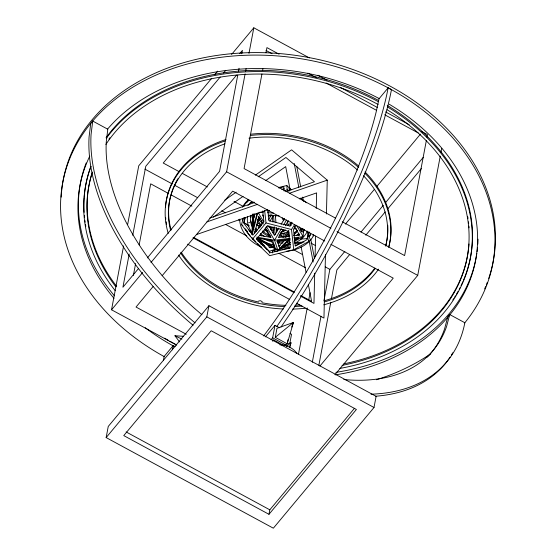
<?xml version="1.0" encoding="UTF-8"?>
<svg xmlns="http://www.w3.org/2000/svg" width="556" height="556" viewBox="0 0 556 556"><rect width="100%" height="100%" fill="white"/><g stroke="black" fill="none" stroke-linecap="round" stroke-linejoin="round"><path stroke-width="0.83" d="M314.696 273.198L313.973 303.416L300.275 295.987M315.092 256.789L315.586 236.071M316.246 208.437L316.621 192.897L299.448 198.853M325.469 254.752L323.953 318.074L296.529 303.215M326.441 213.984L327.255 180.151L291.601 149.842L255.357 175.14M251.868 234.444L252.862 213.942M253.314 213.942L252.48 231.115L257.018 213.504M253.404 228.294L253.821 219.641M253.904 217.91L254.071 214.442M302.318 228.467L302.144 231.928L299.184 226.855M303.527 228.947L303.159 236.641L294.249 241.464M201.904 314.689A201.077 120.784 39.8 0 1 106.266 141.954L107.788 129.221L92.72 121.055L91.059 134.58A218.821 131.445 39.8 0 0 195.066 322.869M172.513 349.814L173.166 345.63L175.154 346.708M163.436 360.677L164.096 356.507L173.166 345.63M176.259 344.873L111.534 309.796L123.606 245.891M127.637 224.582L138.743 165.792L211.565 78.465M129.194 254.016L122.918 287.237L138.472 268.583M132.738 235.271L145.776 166.272L220.211 77.006M133.37 275.456L135.615 263.579M139.146 244.918L150.69 183.827L168.232 193.342M106.147 437.579L108.253 426.438L208.924 305.724L376.113 396.338L374.007 407.485L273.344 528.2L106.147 437.579L206.818 316.864L208.924 305.724M237.766 75.067L219.578 171.324L147.361 257.928M238.413 71.654L239.052 68.249M241.79 53.765L242.437 50.36L239.657 53.689M151.003 262.467L226.605 171.804L245.12 73.816M245.606 71.258L246.086 68.701M248.984 53.362L253.814 27.8L309.4 57.928M261.939 74.017L244.077 168.572L335.379 218.056M262.585 70.605L262.905 68.902M265.963 52.716L266.929 47.607L279.105 54.203M274.525 240.234L277.91 250.318L289.794 243.882M271.036 339.737L272.642 337.819L274.998 325.343L279.508 327.79M272.774 341.349L273.093 339.674L283.97 345.568M275.269 337.332L276.971 328.325L293.436 322.452L287.202 343.803L275.269 337.332L293.436 322.452L291.733 327.081M287.202 343.803L287.973 339.702M289.801 343.455L291.532 334.309L290.03 333.489M298.405 354.617L307.225 307.954M308.663 300.316L310.109 292.685M268.965 514.307L356.396 409.466L211.19 330.764L123.759 435.605L268.965 514.307L269.813 509.817L354.478 408.299M312.312 362.255L321.007 316.239M323.905 300.907L329.861 269.375L344.873 251.375M318.866 365.264L330.778 302.228M331.418 298.822L336.894 269.855L349.668 254.537M426.341 140.585L404.615 255.586L342.225 221.768M426.987 137.172L427.474 134.621L421.385 131.32M334.9 374.716L417.73 275.394L440.269 156.097M440.915 152.691L441.714 148.431M252.209 234.5L257.755 212.976M254.502 233.617L258.867 216.673L263.238 224.096M370.984 394.197A218.821 131.445 39.8 0 0 464.844 322.744L449.734 314.557L446.607 326.421A201.077 120.784 39.8 0 1 343.789 379.533M310.47 233.36L308.239 241.749L293.742 249.72L269.66 255.677L252.514 239.122L241.526 224.596L243.32 217.882M247.559 201.953L248.233 199.437M245.043 217.368L243.723 222.337L248.963 226.167M245.349 217.438L243.799 223.227L252.841 235.174L263.933 221.872L262.752 210.946M308.921 232.026L307.155 238.642L300.518 239.094M309.219 232.088L307.239 239.539L295.319 246.1L293.464 229.461L296.153 225.25M289.669 347.618L291.017 342.76L283.06 345.429M289.322 347.646L291.017 342.76L286.403 346.506M268.499 219.856L271.557 214.685M269.91 221.295L272.92 216.201M275.408 216.777L276.283 215.297M278.883 228.099L274.511 235.487L268.875 225.917M281.065 224.409L284.554 218.494M281.399 228.62L274.518 240.255L256.837 237.065M283.553 224.985L286.562 219.891M283.171 229.447L278.361 237.572L289.287 236.196M285.353 225.757L288.411 220.586M258.519 218.737L259.416 217.333M256.246 231.303L257.143 229.899M258.943 227.091L262.084 222.178M292.143 222.511L289.898 226.021L268.944 220.635L267.763 209.709M293.742 249.72L291.49 229.496L294.763 224.374M92.72 121.055L90.725 123.446L89.071 136.971A218.821 131.445 39.8 0 0 193.078 325.253M214.901 74.462L217.681 71.133M231.581 54.467L253.814 27.8M223.547 73.01L225.771 70.341M236.571 75.102L163.242 163.04L179.22 171.7M111.534 309.796L142.663 272.468M153.248 286.396L136.032 307.044L186.246 334.26M162.137 275.734L232.693 191.132L324.753 241.033M257.456 219.919L259.666 217.271M260.472 218.765L257.192 222.699L261.508 225.43M252.514 239.122L266.004 222.942L264.635 210.258M280.982 327.046A218.821 55.524 -61.5 0 0 391.459 89.627L388.151 87.834L379.053 98.746L376.245 111.624A201.077 51.02 -61.5 0 1 263.579 335.97M288.884 230.948L285.047 235.542L284.832 232.964M285.214 236.932L289.044 232.338M285.742 237.176L289.057 233.2M345.443 224.068L374.334 189.429M376.558 186.767L420.44 134.142M265.386 336.873L274.998 325.343M360.997 232.047L383.23 205.379M385.454 202.718L423.255 157.383M365.778 235.216L385.225 211.899M388.005 208.57L421.33 168.6M319.902 366.077L393.231 278.146L330.841 244.327M449.734 314.557L447.74 316.941L444.612 328.805A201.077 120.784 39.8 0 1 427.307 357.091M278.709 246.454L285.152 239.796M288.077 236.773L289.245 235.556M288.501 239.372L277.91 250.318L256.26 238.58M294.388 233.291L297.328 230.254M290.197 238.746L282.066 247.149L290.211 242.736M224.798 200.125L236.168 192.195M258.192 176.815L285.909 157.473L314.467 181.749L285.847 191.674M213.205 217.208L243.055 196.372M265.796 180.505L285.694 166.619L290.121 189.645M257.477 221.309L260.271 219.384M261.89 220.628L258.338 223.081L261.389 224.735M268.284 216.214L270.418 214.741M287.473 225.458L291.733 222.518M280.856 232.401L284.345 229.989M289.926 226.132L291.316 225.173M280.426 233.284L285.395 229.85M254.641 231.734L256.809 230.392M262.585 232.248L266.178 230.031L268.847 235.452M290.267 242.59L279.807 248.254L277.305 240.817L290.01 239.212M294.743 240.164L298.475 238.142L294.242 238.677M294.659 240.324L298.363 238.315M284.026 190.958L287.202 189.811L288.362 191.09M274.184 246.322L270.098 247.802L266.665 244.008M258.255 239.212L269.264 251.375L276.422 248.789M281.982 246.781L285.958 245.349M276.464 249.345L272.377 250.819L272.572 252.945M282.184 247.281L290.357 244.334M209.807 218.049L253.96 202.738M206.901 221.893L257.664 204.288M289.593 193.21L327.255 180.151M196.4 234.597L267.547 209.918M258.686 300.963L260.555 300.733L262.182 301.686M278.507 187.56L286.813 185.509L291.101 189.645M278.813 188.046L283.768 186.823L284.088 190.36M281.795 189.422L284.269 188.811M293.485 235.661L299.371 234.924L294.332 226.285M289.683 238.343L274.518 240.255L266.241 226.202M293.895 237.808L303.159 236.641L296.793 225.722M249.707 222.678L248.65 222.643M250.144 202.481L254.294 202.203M294.791 242.652L304.035 242.027M295.305 243.514L301.943 243.069M267.617 210.773L269.306 210.87M259.701 212.246L263.162 212.455M267.492 212.719L273.552 213.08M268.242 215.221L279.154 215.874M269.069 227.265L274.261 227.578M294.173 228.78L296.772 228.933M276.165 229.649L277.861 229.753M179.567 341.891L174.945 335.775L183.563 336.29M259.339 235.334L271.106 237.461L265.427 227.807M256.921 237.94L272.767 240.797L275.255 248.178L256.83 238.19M268.249 215.589L270.765 216.235M266.004 222.942L291.49 229.496M279.154 235.765L283.087 237.071M174.945 335.775L181.881 339.118M317.907 75.234L327.039 80.182M340.731 87.612L377.253 107.405M385.621 111.937L409.209 124.725M265.99 50.422L272.072 53.723M307.836 73.107L316.204 77.645M326.094 83.004L376.315 110.22M384.682 114.758L418.161 132.905M226.605 171.804L330.924 228.342M337.012 231.643L417.73 275.394M182.264 173.347L207.367 186.955M234 201.39L243.132 206.339M310.846 243.041L315.412 245.516M279.689 234.653L281.975 235.89L281.76 233.311M258.714 225.541L260.243 226.368M144.838 169.094L172.249 183.946M174.528 185.19L197.373 197.568M221.74 210.773L225.548 212.837M238.489 219.856L240.011 220.676M243.82 222.741L249.151 225.632M277.326 240.901L279.612 242.138M285.701 245.439L288.745 247.093M293.318 249.568L302.45 254.516M325.295 266.901L329.861 269.375M257.616 237.864L274.567 247.052L271.133 240.095M171.283 194.996L191.883 206.158M225.458 224.353L246.815 235.932M273.517 250.409L275.811 251.646M278.862 253.3L305.564 267.77M193.662 237.454L294.103 291.893M300.949 295.604L311.603 301.38L308.323 284.318M192.96 237.822L294.187 292.685M187.587 244.167L289.669 299.496M272.642 337.819L286.166 345.151M206.818 316.864L374.007 407.485M126.129 431.942L269.813 509.817M272.301 232.255L273.74 233.166L273.232 227.147M258.672 225.583L260.834 226.945M264.434 229.225L268.027 231.498M256.816 224.582L260.368 226.827M264.628 229.517L267.471 231.317M241.526 224.596L242.909 225.604M248.428 229.642L251.882 232.165M249.512 231.268L252.132 233.179M290.906 189.964L289.064 188.185L289.322 191.014M255.76 241.749L251.798 237.391M257.595 243.528L261.89 247.67M257.358 238.719L267.082 249.456M245.78 229.426L247.788 232.081M300.303 229.072L302.012 231.859M298.447 233.631L299.302 235.021M262.369 214.866L263.669 217.076M258.401 212.885L263.627 221.761M258.554 216.506L259.402 217.959M261.091 220.857L262.779 223.762M296.765 166.411L300.706 186.885M302.672 197.123L303.493 201.383M310.707 238.913L314.481 258.533M294.214 163.436L298.794 187.226M307.287 231.407L308.267 236.508M309.087 240.755L313.167 262.001M298.648 234L298.975 235.702M301.109 246.794L306.029 272.377M290.92 222.47L291.101 224.158M287.619 221.385L288.071 225.59M288.62 230.636L288.8 232.318M288.981 234L289.162 235.674M289.523 239.038L289.704 240.72M286.813 185.509L287.202 189.811M269.264 251.375L269.424 253.091M283.602 218.341L283.817 220.92M282.281 217.771L282.42 219.481M283.581 233.179L283.942 237.454M275.366 215.617L275.95 222.497M276.381 227.661L276.749 231.956M273.545 215.707L274.045 221.698M274.483 226.834L275.13 234.542M272.218 215.102L272.801 221.983M450.026 357.195A218.821 131.445 39.8 0 1 375.773 396.213M452.758 352.775A218.821 131.445 39.8 0 1 451.423 355.013M388.151 87.834A218.821 55.524 -61.5 0 1 276.686 326.657M164.527 356.785A218.821 165.896 10.7 0 1 91.886 121.986A218.821 165.896 10.7 0 1 389.276 88.446A218.821 165.896 10.7 0 1 464.677 322.939M430.685 353.811A218.821 165.896 10.7 0 1 376.44 379.734M389.124 104.174A201.321 152.629 10.7 0 1 475.38 261.508A201.321 152.629 10.7 0 1 335.393 374.848M174.681 346.694A201.321 152.629 10.7 0 1 145.255 327.748M114.015 298.322A201.321 152.629 10.7 0 1 89.745 156.187M107.371 129.339A201.321 152.629 10.7 0 1 379.31 98.648M476.839 253.272A201.321 152.629 10.7 0 1 335.859 372.353M176.69 345.026A201.321 152.629 10.7 0 1 169.858 341.238M168.364 340.369A201.321 152.629 10.7 0 1 164.673 338.166M114.487 295.834A201.321 152.629 10.7 0 1 82.316 174.869M82.531 174.063A201.321 152.629 10.7 0 1 86.187 162.95M478.042 239.143A201.321 152.629 10.7 0 1 477.812 244.153M477.541 247.483A201.321 152.629 10.7 0 1 477.069 251.625M61.181 197.158A218.821 165.896 10.7 0 1 309.379 57.643A218.821 165.896 10.7 0 1 488.703 278.473M487.244 282.524A218.821 165.896 10.7 0 1 486.305 284.943M485.652 286.542A218.821 165.896 10.7 0 1 484.623 288.932M279.856 344.803A18.091 13.719 10.7 0 1 296.807 353.234M304.521 229.413A27.661 20.975 10.7 0 1 303.27 232.102M298.065 237.843A27.661 20.975 10.7 0 1 294.506 240.025M289.732 241.867A27.661 20.975 10.7 0 1 286.006 242.68M282.9 243.014A27.661 20.975 10.7 0 1 277.333 242.909M271.801 241.929A27.661 20.975 10.7 0 1 263.697 238.746M252.716 228.085A27.661 20.975 10.7 0 1 251.048 215.665M307.343 231.074A30.921 23.442 10.7 0 1 294.242 243.153M290.295 244.438A30.921 23.442 10.7 0 1 286.945 245.126M286.215 245.238A30.921 23.442 10.7 0 1 282.469 245.55M280.189 245.564A30.921 23.442 10.7 0 1 278.66 245.495M274.08 244.946A30.921 23.442 10.7 0 1 261.904 240.678M260.521 239.872A30.921 23.442 10.7 0 1 259.082 238.941M251.958 232.283A30.921 23.442 10.7 0 1 247.545 216.541M304.195 229.531A27.661 20.975 10.7 0 1 303.506 230.851M289.968 240.616A27.661 20.975 10.7 0 1 287 241.304M283.921 241.707A27.661 20.975 10.7 0 1 276.77 241.575M271.258 240.477A27.661 20.975 10.7 0 1 269.723 240.011M261.306 235.897A27.661 20.975 10.7 0 1 260.076 235.014M256.288 231.56A27.661 20.975 10.7 0 1 254.683 229.6M252.591 226.125A27.661 20.975 10.7 0 1 250.978 221.003M250.812 217.306A27.661 20.975 10.7 0 1 251.117 215.13M313.667 234.66A38.628 29.287 10.7 0 1 312.896 235.946M242.451 207.173A38.628 29.287 10.7 0 1 248.699 199.451M300.122 198.089A38.628 29.287 10.7 0 1 306.419 202.801M313.786 235.251A38.628 29.287 10.7 0 1 286.423 251.284M277.298 251.277A38.628 29.287 10.7 0 1 272.294 250.561M261.16 247.017A38.628 29.287 10.7 0 1 239.657 219.133M243.34 206.484A38.628 29.287 10.7 0 1 249.081 200.181M307.781 237.523A35.375 26.82 10.7 0 1 306.627 238.726M300.31 243.34A35.375 26.82 10.7 0 1 295.229 245.571M289.641 247.045A35.375 26.82 10.7 0 1 283.699 247.712M262.418 243.472A35.375 26.82 10.7 0 1 257.921 241.033M310.776 234.125A35.375 26.82 10.7 0 1 309.546 236.189M289.405 248.289A35.375 26.82 10.7 0 1 279.654 248.956M270.522 247.649A35.375 26.82 10.7 0 1 269.028 247.253M264.573 245.745A35.375 26.82 10.7 0 1 260.639 243.959M250.686 236.668A35.375 26.82 10.7 0 1 245.133 228.759M242.909 220.148A35.375 26.82 10.7 0 1 242.889 218.577M247.913 205.532A35.375 26.82 10.7 0 1 251.52 202.009M296.974 230.747A22.031 16.708 10.7 0 1 294.409 233.193M289.44 235.925A22.031 16.708 10.7 0 1 287.549 236.55M286.896 236.724A22.031 16.708 10.7 0 1 285.562 237.023M270.153 235.591A22.031 16.708 10.7 0 1 262.488 231.032M259.45 227.738A22.031 16.708 10.7 0 1 258.762 226.716M301.706 228.307A24.631 18.675 10.7 0 1 301.005 230.024M298.947 233.186A24.631 18.675 10.7 0 1 296.612 235.501M289.836 239.233A24.631 18.675 10.7 0 1 277.548 240.609M264.712 236.578A24.631 18.675 10.7 0 1 260.396 233.506M257.004 229.823A24.631 18.675 10.7 0 1 255.878 228.106M254.273 224.506A24.631 18.675 10.7 0 1 254.995 213.65M301.241 228.773A24.631 18.675 10.7 0 1 300.65 229.871M253.821 217.709A24.631 18.675 10.7 0 1 254.53 214.116M296.737 231.991A22.031 16.708 10.7 0 1 294.18 234.437M270.591 237.085A22.031 16.708 10.7 0 1 262.251 232.276M258.86 228.474A22.031 16.708 10.7 0 1 258.206 227.446M257.393 225.854A22.031 16.708 10.7 0 1 256.775 224.221M365.028 171.929A113.688 86.187 10.7 0 1 388.651 247.232M166.571 224.367A113.688 86.187 10.7 0 1 166.14 221.802M165.806 219.231A113.688 86.187 10.7 0 1 165.632 217.514M165.535 207.284A113.688 86.187 10.7 0 1 226.056 139.493M251.034 134.184A113.688 86.187 10.7 0 1 358.842 166.168M386.649 241.672A110.442 83.734 10.7 0 1 385.718 245.676M374.813 268.11A110.442 83.734 10.7 0 1 324.912 300.587M299.816 304.994A110.442 83.734 10.7 0 1 294.923 305.272M285.874 305.341A110.442 83.734 10.7 0 1 261.932 302.721M258.665 302.047A110.442 83.734 10.7 0 1 181.221 252.236M171.109 230.073A110.442 83.734 10.7 0 1 175.091 183.897M175.46 183.146A110.442 83.734 10.7 0 1 177.885 178.733M387.747 225.243A110.442 83.734 10.7 0 1 386.802 240.866M364.792 173.173A113.688 86.187 10.7 0 1 388.852 246.836M378.587 269.125A113.688 86.187 10.7 0 1 323.724 304.82M305.202 308.246A113.688 86.187 10.7 0 1 292.651 309.087M283.31 308.99A113.688 86.187 10.7 0 1 178.608 255.128M168.239 233.374A113.688 86.187 10.7 0 1 224.999 141.009M250.798 135.428A113.688 86.187 10.7 0 1 358.606 167.412M363.45 175.724A110.442 83.734 10.7 0 1 385.69 246.127M375.085 268.659A110.442 83.734 10.7 0 1 324.676 301.839M302.012 306.029A110.442 83.734 10.7 0 1 294.687 306.516M284.811 306.565A110.442 83.734 10.7 0 1 180.533 252.778M170.65 230.49A110.442 83.734 10.7 0 1 224.937 143.851M248.977 138.215A110.442 83.734 10.7 0 1 357.55 170.06M387.226 105.411A195.747 148.403 10.7 0 1 463.558 280.106M462.877 281.697A195.747 148.403 10.7 0 1 461.049 285.631M459.951 287.834A195.747 148.403 10.7 0 1 459.187 289.301M458.005 291.476A195.747 148.403 10.7 0 1 456.351 294.353M455.496 295.778A195.747 148.403 10.7 0 1 454.613 297.196M453.717 298.6A195.747 148.403 10.7 0 1 452.799 299.99M85.826 226.278A195.747 148.403 10.7 0 1 85.541 224.638M85.158 222.178A195.747 148.403 10.7 0 1 84.936 220.537M84.547 217.257A195.747 148.403 10.7 0 1 84.394 215.617M84.144 212.343A195.747 148.403 10.7 0 1 84.185 197.679M84.248 196.824A195.747 148.403 10.7 0 1 90.704 166.71M106.064 137.742A195.747 148.403 10.7 0 1 378.462 100.407M469.007 243.966A192.501 145.943 10.7 0 1 343.928 363.826M116.593 286.27A192.501 145.943 10.7 0 1 89.113 184.675M89.28 183.848A192.501 145.943 10.7 0 1 91.698 174.021M108.92 139.111A192.501 145.943 10.7 0 1 109.893 137.77M467.756 216.75A192.501 145.943 10.7 0 1 468.027 218.459M468.486 221.879A192.501 145.943 10.7 0 1 468.68 223.581M468.923 226.146A192.501 145.943 10.7 0 1 469.055 227.849M387.713 107.086A195.747 148.403 10.7 0 1 470.452 257.574A195.747 148.403 10.7 0 1 339.82 368.433M115.175 290.6A195.747 148.403 10.7 0 1 91.066 166.334M106.321 138.305A195.747 148.403 10.7 0 1 378.226 101.651M387.059 109.699A192.501 145.943 10.7 0 1 467.401 256.233A192.501 145.943 10.7 0 1 342.016 365.403M115.856 286.868A192.501 145.943 10.7 0 1 92.47 172.04M105.876 144.435A192.501 145.943 10.7 0 1 378.087 104.479M288.349 231.47A15.554 11.794 10.7 0 1 280.238 233.77M285.645 230.399A12.962 9.827 10.7 0 1 283.477 231.226M273.642 230.809A12.962 9.827 10.7 0 1 270.313 229.169M290.851 222.386A12.962 9.827 10.7 0 1 290.851 223.352M263.266 216.499A15.554 11.794 10.7 0 1 263.704 215.422M267.888 210.96A15.554 11.794 10.7 0 1 269.062 210.314M291.08 222.108A12.962 9.827 10.7 0 1 290.712 223.998M277.576 230.427A12.962 9.827 10.7 0 1 276.325 230.226M273.879 229.558A12.962 9.827 10.7 0 1 268.687 226.473M267.547 225.868L256.455 239.17L270.55 252.785L290.357 247.886L288.501 231.254L267.547 225.868"/></g></svg>
